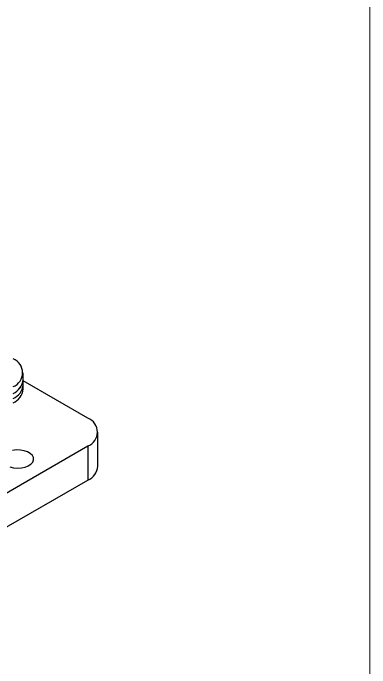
# Model space of a CAD drawing. Header units: millimetres. Extents: x 5 to 292, y 4 to 204.
# Drawn here: x 257.8 to 291.9, y 107.9 to 170.5 of the extents above; entities that cross this region are included whole.
import ezdxf

# ---------------------------------------------------------------- set-up
doc = ezdxf.new("R2010")
doc.units = ezdxf.units.MM

msp = doc.modelspace()

# ---------------------------------------------------------------- linework, layer by layer
at = {"color": 7, "linetype": 'Continuous', "lineweight": 18}
msp.add_line((291.92, 204.48), (291.92, 4.48), dxfattribs=at)
at = {"color": 7, "linetype": 'Continuous', "lineweight": 25}
for p, q in [((258.791, 135.468), (258.791, 136.122)), ((258.791, 134.979), (258.791, 135.468)), ((264.981, 131.774), (258.791, 135.347)), ((258.791, 134.57), (258.791, 134.979)), ((265.933, 127.181), (265.933, 130.447)), ((256.142, 124.018), (264.981, 129.121)), ((264.981, 129.121), (264.981, 125.855)), ((256.142, 120.752), (264.981, 125.855))]:
    msp.add_line(p, q, dxfattribs=at)
at = {"color": 7, "linetype": 'Continuous', "lineweight": 25, "flags": 128}
msp.add_lwpolyline([(257.536, 127.13), (257.881, 127.044), (258.252, 127.01), (258.626, 127.031), (258.98, 127.104), (259.291, 127.226), (259.54, 127.389), (259.71, 127.582), (259.792, 127.794), (259.781, 128.011), (259.676, 128.22), (259.484, 128.406), (259.218, 128.56), (258.895, 128.67), (258.534, 128.731), (258.158, 128.738), (257.791, 128.69)], dxfattribs=at)
at = {"color": 7, "linetype": 'Continuous', "lineweight": 25}
for centre, radius, start, end in [((257.322, 136.122), 1.424, 291.31255, 68.68745), ((257.206, 135.601), 1.591, 293.46213, 355.21773), ((257.167, 135.629), 1.633, 294.33324, 354.34662), ((257.206, 135.111), 1.591, 293.46213, 355.21773), ((257.206, 134.703), 1.591, 293.46213, 355.21773), ((264.464, 130.447), 1.424, 291.31255, 68.68745), ((264.348, 127.314), 1.591, 293.46213, 355.21773)]:
    msp.add_arc(centre, radius, start, end, dxfattribs=at)

doc.saveas('drawing.dxf')
